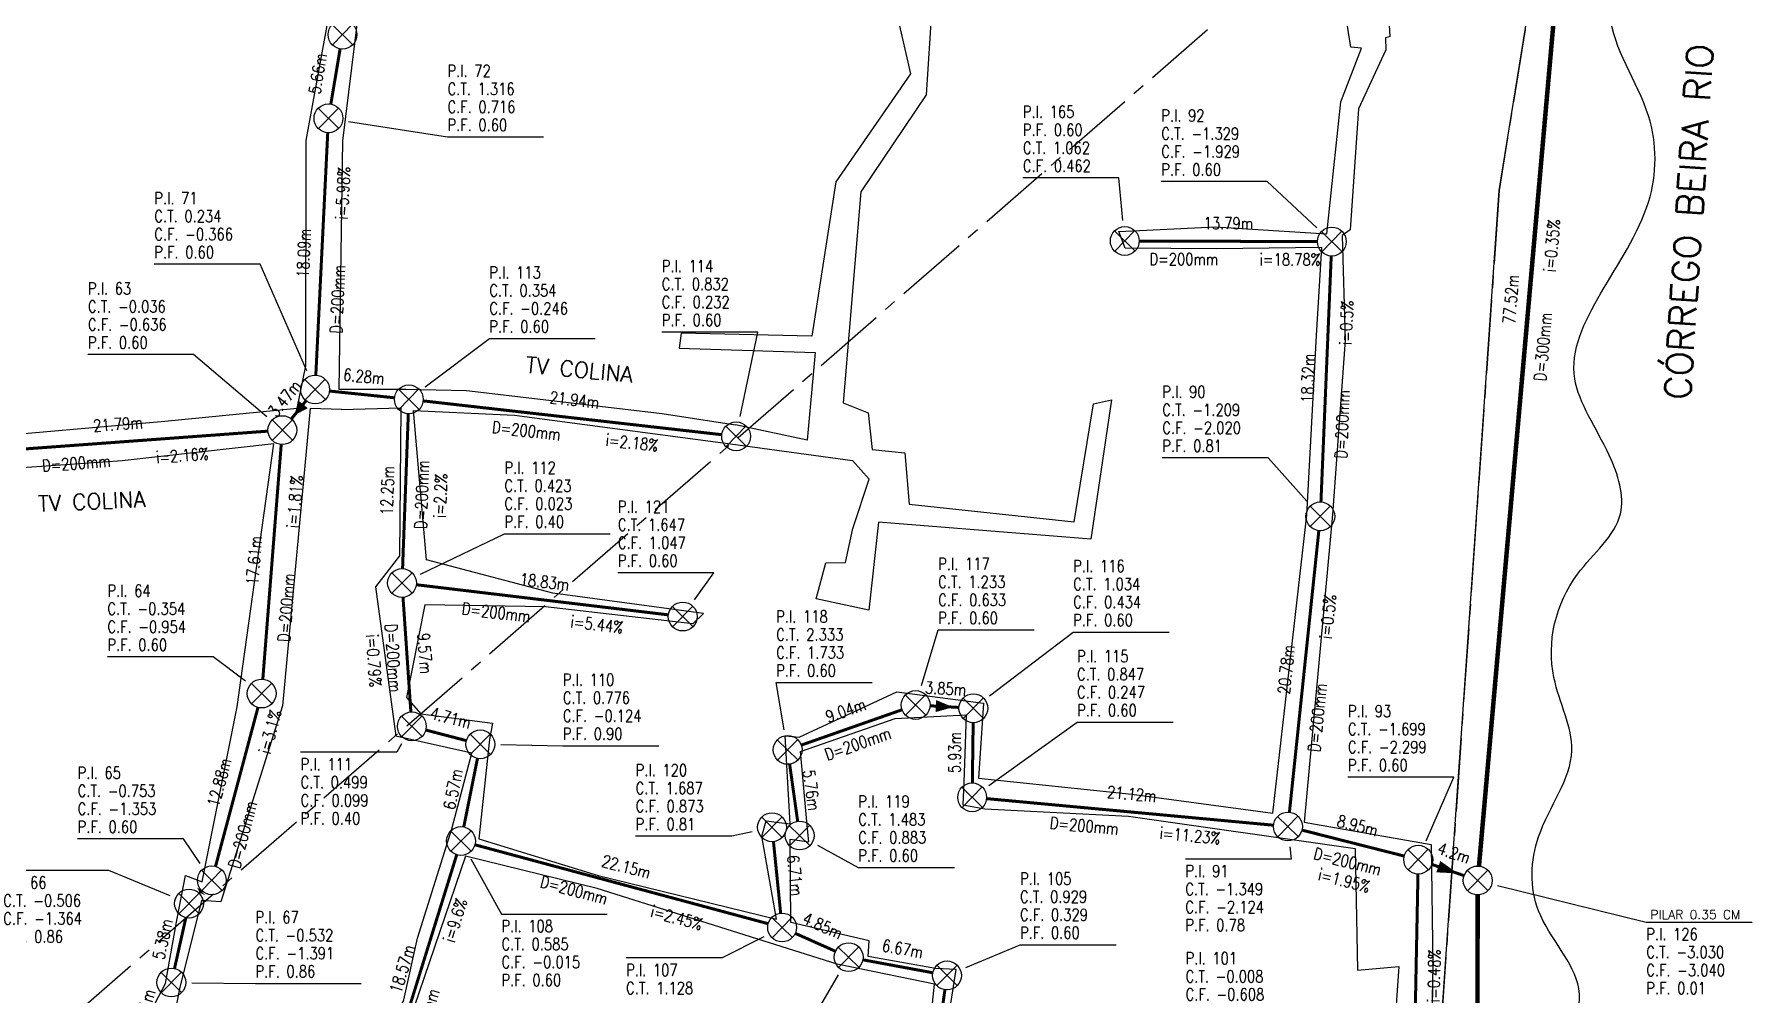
# Model space of a CAD drawing. Extents: x -6997814 to 14282083, y -16 to 289481930.
# Drawn here: x 362555.3 to 362670.1, y 7352458.5 to 7352522.4 of the extents above; entities that cross this region are included whole.
import ezdxf
from ezdxf.enums import TextEntityAlignment as Align

# ---------------------------------------------------------------- set-up
doc = ezdxf.new("R2010")
doc.units = 0
doc.header["$LTSCALE"] = 6.5
doc.linetypes.add('CENTER2', pattern=[1.125, 0.75, -0.125, 0.125, -0.125])
doc.layers.get('0').update_dxf_attribs({"linetype": 'CONTINUOUS'})
for name, color, linetype in [('Córrego', 170, 'CONTINUOUS'), ('MURO', 251, 'CONTINUOUS'), ('PONTOS-Caixas - Esgoto_U', 1, 'CONTINUOUS'), ('PS_IND_COMPRIMENTO', 7, 'CONTINUOUS'), ('PS_IND_DIAMETRO', 7, 'CONTINUOUS'), ('PS_IND_FLUXO', 3, 'CONTINUOUS'), ('PS_IND_INCLINACAO', 7, 'CONTINUOUS'), ('PS_PONTOS_IDENTIFICACAO_LIN', 7, 'CONTINUOUS'), ('PS_PONTOS_IDENTIFICACAO_TXT', 7, 'CONTINUOUS'), ('QUADRA-DEF', 7, 'CONTINUOUS'), ('QUADRA-INDEF', 7, 'CENTER2'), ('T_Ptos', 7, 'CONTINUOUS'), ('TUBO_PVC', 1, 'CONTINUOUS')]:
    doc.layers.add(name, color=color, linetype=linetype)
doc.styles.add('1-1000  -  RÉGUA 100', font='romans.shx', dxfattribs={"height": 2.5})
doc.styles.add('1mm', font='romans.shx', dxfattribs={"height": 0.5})
doc.styles.add('ROMANS', font='romans.shx')
picture_1 = doc.add_image_def('image1.ecw', size_in_pixel=(49668, 39849))

# ---------------------------------------------------------------- blocks, each defined once
blk = doc.blocks.new('*U81', base_point=(4191.731, 1118.971))
for p, q in [((4191.559, 1119.139), (4191.902, 1118.803)), ((4191.898, 1119.143), (4191.563, 1118.8))]:
    blk.add_line(p, q)
blk.add_circle((4191.731, 1118.971), 0.24)
blk = doc.blocks.new('*U82', base_point=(4191.731, 1118.971))
for p, q in [((4191.559, 1119.139), (4191.902, 1118.803)), ((4191.898, 1119.143), (4191.563, 1118.8))]:
    blk.add_line(p, q)
blk.add_circle((4191.731, 1118.971), 0.24)
blk = doc.blocks.new('*U83', base_point=(4191.731, 1118.971))
for p, q in [((4191.559, 1119.139), (4191.902, 1118.803)), ((4191.898, 1119.143), (4191.563, 1118.8))]:
    blk.add_line(p, q)
blk.add_circle((4191.731, 1118.971), 0.24)
blk = doc.blocks.new('*U84', base_point=(4191.731, 1118.971))
for p, q in [((4191.559, 1119.139), (4191.902, 1118.803)), ((4191.898, 1119.143), (4191.563, 1118.8))]:
    blk.add_line(p, q)
blk.add_circle((4191.731, 1118.971), 0.24)
blk = doc.blocks.new('*U85', base_point=(4191.731, 1118.971))
for p, q in [((4191.559, 1119.139), (4191.902, 1118.803)), ((4191.898, 1119.143), (4191.563, 1118.8))]:
    blk.add_line(p, q)
blk.add_circle((4191.731, 1118.971), 0.24)
blk = doc.blocks.new('*U88', base_point=(4191.731, 1118.971))
for p, q in [((4191.559, 1119.139), (4191.902, 1118.803)), ((4191.898, 1119.143), (4191.563, 1118.8))]:
    blk.add_line(p, q)
blk.add_circle((4191.731, 1118.971), 0.24)
blk = doc.blocks.new('*U89', base_point=(4191.731, 1118.971))
for p, q in [((4191.559, 1119.139), (4191.902, 1118.803)), ((4191.898, 1119.143), (4191.563, 1118.8))]:
    blk.add_line(p, q)
blk.add_circle((4191.731, 1118.971), 0.24)
blk = doc.blocks.new('*U90', base_point=(4191.731, 1118.971))
for p, q in [((4191.559, 1119.139), (4191.902, 1118.803)), ((4191.898, 1119.143), (4191.563, 1118.8))]:
    blk.add_line(p, q)
blk.add_circle((4191.731, 1118.971), 0.24)
blk = doc.blocks.new('*U107', base_point=(4191.731, 1118.971))
for p, q in [((4191.559, 1119.139), (4191.902, 1118.803)), ((4191.898, 1119.143), (4191.563, 1118.8))]:
    blk.add_line(p, q)
blk.add_circle((4191.731, 1118.971), 0.24)
blk = doc.blocks.new('*U108', base_point=(4191.731, 1118.971))
for p, q in [((4191.559, 1119.139), (4191.902, 1118.803)), ((4191.898, 1119.143), (4191.563, 1118.8))]:
    blk.add_line(p, q)
blk.add_circle((4191.731, 1118.971), 0.24)
blk = doc.blocks.new('*U109', base_point=(4191.731, 1118.971))
for p, q in [((4191.559, 1119.139), (4191.902, 1118.803)), ((4191.898, 1119.143), (4191.563, 1118.8))]:
    blk.add_line(p, q)
blk.add_circle((4191.731, 1118.971), 0.24)
blk = doc.blocks.new('*U110', base_point=(4191.731, 1118.971))
for p, q in [((4191.559, 1119.139), (4191.902, 1118.803)), ((4191.898, 1119.143), (4191.563, 1118.8))]:
    blk.add_line(p, q)
blk.add_circle((4191.731, 1118.971), 0.24)
blk = doc.blocks.new('*U122', base_point=(4191.731, 1118.971))
for p, q in [((4191.559, 1119.139), (4191.902, 1118.803)), ((4191.898, 1119.143), (4191.563, 1118.8))]:
    blk.add_line(p, q)
blk.add_circle((4191.731, 1118.971), 0.24)
blk = doc.blocks.new('*U123', base_point=(4191.731, 1118.971))
for p, q in [((4191.559, 1119.139), (4191.902, 1118.803)), ((4191.898, 1119.143), (4191.563, 1118.8))]:
    blk.add_line(p, q)
blk.add_circle((4191.731, 1118.971), 0.24)
blk = doc.blocks.new('*U124', base_point=(4191.731, 1118.971))
for p, q in [((4191.559, 1119.139), (4191.902, 1118.803)), ((4191.898, 1119.143), (4191.563, 1118.8))]:
    blk.add_line(p, q)
blk.add_circle((4191.731, 1118.971), 0.24)
blk = doc.blocks.new('*U125', base_point=(4191.731, 1118.971))
for p, q in [((4191.559, 1119.139), (4191.902, 1118.803)), ((4191.898, 1119.143), (4191.563, 1118.8))]:
    blk.add_line(p, q)
blk.add_circle((4191.731, 1118.971), 0.24)
blk = doc.blocks.new('*U127', base_point=(4191.731, 1118.971))
for p, q in [((4191.559, 1119.139), (4191.902, 1118.803)), ((4191.898, 1119.143), (4191.563, 1118.8))]:
    blk.add_line(p, q)
blk.add_circle((4191.731, 1118.971), 0.24)
blk = doc.blocks.new('*U128', base_point=(4191.731, 1118.971))
for p, q in [((4191.559, 1119.139), (4191.902, 1118.803)), ((4191.898, 1119.143), (4191.563, 1118.8))]:
    blk.add_line(p, q)
blk.add_circle((4191.731, 1118.971), 0.24)
blk = doc.blocks.new('*U129', base_point=(4191.731, 1118.971))
for p, q in [((4191.559, 1119.139), (4191.902, 1118.803)), ((4191.898, 1119.143), (4191.563, 1118.8))]:
    blk.add_line(p, q)
blk.add_circle((4191.731, 1118.971), 0.24)
blk = doc.blocks.new('*U130', base_point=(4191.731, 1118.971))
for p, q in [((4191.559, 1119.139), (4191.902, 1118.803)), ((4191.898, 1119.143), (4191.563, 1118.8))]:
    blk.add_line(p, q)
blk.add_circle((4191.731, 1118.971), 0.24)
blk = doc.blocks.new('*U131', base_point=(4191.731, 1118.971))
for p, q in [((4191.559, 1119.139), (4191.902, 1118.803)), ((4191.898, 1119.143), (4191.563, 1118.8))]:
    blk.add_line(p, q)
blk.add_circle((4191.731, 1118.971), 0.24)
blk = doc.blocks.new('*U132', base_point=(4191.731, 1118.971))
for p, q in [((4191.559, 1119.139), (4191.902, 1118.803)), ((4191.898, 1119.143), (4191.563, 1118.8))]:
    blk.add_line(p, q)
blk.add_circle((4191.731, 1118.971), 0.24)
blk = doc.blocks.new('*U133', base_point=(4191.731, 1118.971))
for p, q in [((4191.559, 1119.139), (4191.902, 1118.803)), ((4191.898, 1119.143), (4191.563, 1118.8))]:
    blk.add_line(p, q)
blk.add_circle((4191.731, 1118.971), 0.24)
blk = doc.blocks.new('*U134', base_point=(4191.731, 1118.971))
for p, q in [((4191.559, 1119.139), (4191.902, 1118.803)), ((4191.898, 1119.143), (4191.563, 1118.8))]:
    blk.add_line(p, q)
blk.add_circle((4191.731, 1118.971), 0.24)
blk = doc.blocks.new('*U135', base_point=(4191.731, 1118.971))
for p, q in [((4191.559, 1119.139), (4191.902, 1118.803)), ((4191.898, 1119.143), (4191.563, 1118.8))]:
    blk.add_line(p, q)
blk.add_circle((4191.731, 1118.971), 0.24)
blk = doc.blocks.new('*U136', base_point=(4191.731, 1118.971))
for p, q in [((4191.559, 1119.139), (4191.902, 1118.803)), ((4191.898, 1119.143), (4191.563, 1118.8))]:
    blk.add_line(p, q)
blk.add_circle((4191.731, 1118.971), 0.24)
blk = doc.blocks.new('*U137', base_point=(4191.731, 1118.971))
for p, q in [((4191.559, 1119.139), (4191.902, 1118.803)), ((4191.898, 1119.143), (4191.563, 1118.8))]:
    blk.add_line(p, q)
blk.add_circle((4191.731, 1118.971), 0.24)
blk = doc.blocks.new('*U138', base_point=(4191.731, 1118.971))
for p, q in [((4191.559, 1119.139), (4191.902, 1118.803)), ((4191.898, 1119.143), (4191.563, 1118.8))]:
    blk.add_line(p, q)
blk.add_circle((4191.731, 1118.971), 0.24)
blk = doc.blocks.new('*U144', base_point=(4191.731, 1118.971))
for p, q in [((4191.559, 1119.139), (4191.902, 1118.803)), ((4191.898, 1119.143), (4191.563, 1118.8))]:
    blk.add_line(p, q)
blk.add_circle((4191.731, 1118.971), 0.24)
blk = doc.blocks.new('*U197', base_point=(4191.731, 1118.971))
for p, q in [((4191.559, 1119.139), (4191.902, 1118.803)), ((4191.898, 1119.143), (4191.563, 1118.8))]:
    blk.add_line(p, q)
blk.add_circle((4191.731, 1118.971), 0.24)

msp = doc.modelspace()

# ---------------------------------------------------------------- linework, layer by layer
at = {"layer": 'Córrego'}
msp.add_spline([(362651.81743, 7352379.45019), (362650.65508, 7352386.18426), (362653.50142, 7352391.15178), (362652.5668, 7352397.05337), (362656.34721, 7352402.11877), (362657.42809, 7352405.41469), (362656.09362, 7352407.8266), (362654.6132, 7352409.88961), (362655.03594, 7352414.97792), (362656.63709, 7352418.09496), (362657.79296, 7352423.32058), (362657.79296, 7352431.55157), (362660.25275, 7352433.78377), (362661.91196, 7352439.82344), (362657.95694, 7352444.68053), (362656.41522, 7352452.46352), (362658.19162, 7352458.87823), (362655.51616, 7352464.06543), (362655.51616, 7352468.99895), (362657.73155, 7352474.74978), (362656.53941, 7352479.5994), (362658.1133, 7352486.49455), (362660.97155, 7352490.50989), (362660.21654, 7352494.41743), (362657.92455, 7352499.51071), (362662.83307, 7352511.27727), (362662.83307, 7352517.01732), (362660.27113, 7352523.74228), (362662.48223, 7352530.77586), (362664.50635, 7352538.45044), (362663.34687, 7352547.8016), (362665.63954, 7352555.06406), (362669.65727, 7352560.75021), (362668.9304, 7352571.22023), (362671.54597, 7352579.22396), (362674.94373, 7352586.81273), (362674.3505, 7352596.08304), (362677.23877, 7352604.91529), (362678.23757, 7352615.78632), (362676.43094, 7352622.33483), (362673.65071, 7352625.60434)], degree=3, dxfattribs=at)
at = {"layer": 'MURO'}
for points, elevation in [([(362582.44691, 7352563.04409), (362581.75897, 7352545.20792), (362580.41139, 7352536.33019), (362578.98681, 7352534.92631), (362578.66851, 7352532.80122), (362576.85355, 7352523.46931), (362575.85218, 7352515.34992), (362575.60642, 7352498.80733), (362575.60642, 7352498.80733)], -1.5356), ([(362549.7519, 7352502.75804), (362549.06193, 7352502.96748), (362550.83718, 7352495.53163), (362564.02563, 7352496.69077), (362572.82827, 7352497.55876), (362573.41036, 7352500.35805), (362573.435, 7352515.38311), (362574.84156, 7352523.04533), (362576.17535, 7352533.27983), (362577.68442, 7352539.37551), (362578.22291, 7352545.05541), (362579.62014, 7352561.37932)], -0.6418), ([(362645.63497, 7352522.31381), (362645.37155, 7352526.78695), (362644.91128, 7352530.77642), (362644.25971, 7352535.84724), (362642.91244, 7352545.14119), (362643.08314, 7352545.14747), (362646.87272, 7352544.46652), (362651.03361, 7352543.80314), (362656.7222, 7352542.99583)], -1.4032), ([(362614.46261, 7352530.05117), (362613.4799, 7352525.53216), (362612.81855, 7352523.60236), (362613.67827, 7352519.82444), (362608.72042, 7352512.62813), (362607.11916, 7352502.34608), (362598.4122, 7352502.55516), (362598.27201, 7352501.54878), (362607.33221, 7352501.25953)], -0.8687), ([(362615.54934, 7352530.52782), (362615.46422, 7352526.07782), (362620.68825, 7352525.81861), (362627.82928, 7352525.4811), (362627.25641, 7352523.93273), (362615.14488, 7352524.96937), (362614.71964, 7352518.4296), (362610.37773, 7352511.95657), (362609.18995, 7352497.89735), (362610.8638, 7352497.24203)], -0.7123), ([(362584.94007, 7352468.85234), (362592.88839, 7352466.40955), (362604.75667, 7352463.49717), (362603.78033, 7352469.04036), (362604.07747, 7352470.04788), (362604.94077, 7352469.94018), (362605.67891, 7352469.84803), (362605.34656, 7352475.71402), (362606.26996, 7352475.62958), (362612.7838, 7352478.64964), (362618.53447, 7352477.89494), (362618.21759, 7352472.91052), (362628.43188, 7352471.8295), (362637.80595, 7352470.56788), (362640.07963, 7352490.42666), (362640.73064, 7352502.38633), (362641.08872, 7352508.2584), (362634.05934, 7352508.16446), (362627.98869, 7352508.20524), (362627.56902, 7352509.31539), (362633.96952, 7352509.63925), (362641.41912, 7352509.17032), (362642.35438, 7352517.96607), (362643.71124, 7352521.53479), (362643.0137, 7352521.59074), (362642.54557, 7352524.53859)], -1.5356), ([(362645.63497, 7352522.31381), (362645.31582, 7352522.22734), (362645.34096, 7352521.42381), (362643.52601, 7352517.49138), (362642.9638, 7352509.43179), (362642.42442, 7352509.05464), (362642.63042, 7352502.07223), (362641.78137, 7352490.46372), (362639.89125, 7352469.97086), (362648.35145, 7352468.49014), (362648.46738, 7352460.35466), (362647.98407, 7352437.67045)], -1.4032), ([(362607.33221, 7352501.25953), (362606.80487, 7352495.42425), (362602.03889, 7352496.4312)], -0.8687), ([(362575.60642, 7352498.80733), (362580.08023, 7352498.82055), (362584.10343, 7352498.7324), (362597.13677, 7352497.19433), (362602.03889, 7352496.4312)], 0.8664), ([(362610.8638, 7352497.24203), (362611.13243, 7352494.78579), (362613.2982, 7352494.57107), (362613.59376, 7352491.16331), (362624.59051, 7352489.97625), (362625.86278, 7352497.83776), (362627.07761, 7352498.09481), (362625.70018, 7352488.82755), (362611.56105, 7352489.96227), (362610.91699, 7352484.08055)], -0.7123), ([(362575.79531, 7352497.46287), (362575.79531, 7352497.46287), (362573.70992, 7352497.53425), (362571.86669, 7352477.72282), (362567.74337, 7352464.66197), (362566.46628, 7352464.75316), (362564.99048, 7352458.86908), (362564.38227, 7352455.68459), (362576.94882, 7352451.49421), (362579.93704, 7352458.13985), (362580.84171, 7352462.22978), (362583.13706, 7352469.53383)], -1.5356), ([(362575.79531, 7352497.46287), (362579.74191, 7352497.56358), (362579.74191, 7352497.56358)], 0.3728), ([(362579.74191, 7352497.56358), (362579.65813, 7352487.70573), (362578.05264, 7352485.64409), (362579.3967, 7352475.68631)], 0.3111), ([(362581.45724, 7352487.45498), (362580.57302, 7352497.39782), (362587.3059, 7352497.09204), (362601.69665, 7352495.17703), (362609.82219, 7352494.06021)], 0.5758), ([(362556.52327, 7352440.23803), (362555.68817, 7352440.32668), (362558.87343, 7352450.09903), (362560.18484, 7352454.58884), (362561.80653, 7352454.91182), (362564.06743, 7352459.2194), (362564.83487, 7352463.5527), (362565.39508, 7352466.42338), (362566.5141, 7352465.9879), (362568.83406, 7352477.64732), (362571.28138, 7352495.17313), (362561.17761, 7352494.04127), (362551.02832, 7352493.33897)], -2.2135), ([(362610.91699, 7352484.08055), (362607.40499, 7352484.84329), (362608.04154, 7352487.23983), (362609.36516, 7352487.25849), (362609.8392, 7352489.53619), (362610.9333, 7352492.81522), (362609.82219, 7352494.06021)], 1.6097), ([(362589.87101, 7352485.22913), (362581.45724, 7352487.45498)], 1.2444), ([(362599.19169, 7352483.17417), (362589.38362, 7352484.31694), (362581.34055, 7352484.44613), (362580.12385, 7352478.27505), (362581.06079, 7352477.18328), (362585.85016, 7352476.55753), (362585.65435, 7352475.47581), (362584.94007, 7352468.85234)], 2.2827), ([(362599.19169, 7352483.17417), (362599.90584, 7352483.87385), (362589.87101, 7352485.22913)], 2.2827), ([(362615.85617, 7352454.62544), (362616.71509, 7352460.15218), (362615.35621, 7352460.2204), (362610.86375, 7352461.01721), (362610.93325, 7352462.05943), (362605.70283, 7352463.27422), (362605.67624, 7352468.84197), (362606.91294, 7352468.65947), (362606.8235, 7352469.51444), (362606.35367, 7352474.6741), (362612.65668, 7352476.87074), (362617.38143, 7352477.11308), (362617.23762, 7352472.60709), (362617.1667, 7352471.13249), (362618.62893, 7352470.85485), (362628.20935, 7352470.35792), (362643.29507, 7352468.20399), (362643.44643, 7352460.11308), (362646.19685, 7352460.36203), (362645.16995, 7352445.32562)], 0.7332), ([(362583.13706, 7352469.53383), (362584.46879, 7352474.55412), (362579.3967, 7352475.68631)], -1.5356), ([(362614.80174, 7352454.5081), (362615.28462, 7352459.1713), (362608.80696, 7352460.50888), (362592.81441, 7352465.55824), (362584.05241, 7352467.71144), (362580.60709, 7352457.59627)], -1.4032)]:
    msp.add_lwpolyline(points, dxfattribs=dict(at, elevation=elevation))
at = {"layer": 'PS_IND_FLUXO'}
for points in [[(362575.22091, 7352518.65581, 0, 0, 0), (362575.28718, 7352519.05029, 0.8, 0, 0), (362575.55223, 7352520.62818, 0, 0, 0)], [(362574.52305, 7352508.81973, 0, 0, 0), (362574.50341, 7352508.42021, 0.8, 0, 0), (362574.42481, 7352506.82214, 0, 0, 0)], [(362654.78275, 7352503.70001, 0, 0, 0), (362654.81793, 7352504.09846, 0.8, 0, 0), (362654.95868, 7352505.69226, 0, 0, 0)], [(362641.40374, 7352500.49259, 0, 0, 0), (362641.38703, 7352500.09294, 0.8, 0, 0), (362641.32021, 7352498.49433, 0, 0, 0)], [(362573.23176, 7352497.80053, 0.8, 0, 0), (362572.64639, 7352497.07582, 0, 0, 0)], [(362578.14563, 7352498.36085, 0, 0, 0), (362577.74777, 7352498.40218, 0.8, 0, 0), (362576.15633, 7352498.56751, 0, 0, 0)], [(362592.16444, 7352496.79397, 0, 0, 0), (362591.76698, 7352496.83895, 0.8, 0, 0), (362590.17713, 7352497.01889, 0, 0, 0)], [(362559.98644, 7352495.21887, 0, 0, 0), (362560.38538, 7352495.2481, 0.8, 0, 0), (362561.9811, 7352495.365, 0, 0, 0)], [(362580.00892, 7352491.0203, 0, 0, 0), (362580.0237, 7352491.42002, 0.8, 0, 0), (362580.08284, 7352493.01893, 0, 0, 0)], [(362571.23846, 7352488.30884, 0, 0, 0), (362571.20719, 7352487.91007, 0.8, 0, 0), (362571.08211, 7352486.31496, 0, 0, 0)], [(362590.15941, 7352484.66302, 0, 0, 0), (362589.76224, 7352484.7105, 0.8, 0, 0), (362588.17356, 7352484.90045, 0, 0, 0)], [(362580.21461, 7352480.12692, 0, 0, 0), (362580.18729, 7352480.52599, 0.8, 0, 0), (362580.07804, 7352482.12226, 0, 0, 0)], [(362640.00448, 7352481.00448, 0, 0, 0), (362639.96294, 7352480.60665, 0.8, 0, 0), (362639.7968, 7352479.0153, 0, 0, 0)], [(362615.37054, 7352477.69885, 0.8, 0, 0), (362616.52732, 7352477.63274, 0, 0, 0)], [(362581.94235, 7352475.96535, 0, 0, 0), (362582.01664, 7352475.94591, 0.8, 0, 0), (362583.56451, 7352475.54081, 0, 0, 0)], [(362608.82085, 7352475.94767, 0, 0, 0), (362609.19826, 7352476.08018, 0.8, 0, 0), (362610.70792, 7352476.61021, 0, 0, 0)], [(362617.84379, 7352475.59058, 0, 0, 0), (362617.83835, 7352475.19062, 0.8, 0, 0), (362617.81659, 7352473.59077, 0, 0, 0)], [(362569.06922, 7352473.28147, 0, 0, 0), (362568.96603, 7352472.89501, 0.8, 0, 0), (362568.5533, 7352471.34916, 0, 0, 0)], [(362584.58537, 7352472.91454, 0, 0, 0), (362584.50693, 7352472.52231, 0.8, 0, 0), (362584.19314, 7352470.95338, 0, 0, 0)], [(362605.76222, 7352472.92019, 0, 0, 0), (362605.8177, 7352472.52405, 0.8, 0, 0), (362606.03961, 7352470.93952, 0, 0, 0)], [(362627.31011, 7352470.74341, 0, 0, 0), (362627.7084, 7352470.70651, 0.8, 0, 0), (362629.30158, 7352470.55892, 0, 0, 0)], [(362605.38104, 7352469.35263, 0.8, 0, 0), (362605.37973, 7352469.35302, 0, 0, 0)], [(362642.19199, 7352468.82065, 0, 0, 0), (362642.57967, 7352468.72215, 0.8, 0, 0), (362644.1304, 7352468.32814, 0, 0, 0)], [(362604.69584, 7352467.28598, 0, 0, 0), (362604.73585, 7352466.88799, 0.8, 0, 0), (362604.89588, 7352465.29601, 0, 0, 0)], [(362648.8361, 7352467.00463, 0.8, 0, 0), (362650.12555, 7352466.55353, 0, 0, 0)], [(362566.44457, 7352465.37281, 0.8, 0, 0), (362566.33962, 7352465.26546, 0, 0, 0)], [(362595.40368, 7352465.57274, 0, 0, 0), (362595.01743, 7352465.67673, 0.8, 0, 0), (362593.47244, 7352466.09268, 0, 0, 0)], [(362565.26413, 7352462.89269, 0, 0, 0), (362565.17672, 7352462.50236, 0.8, 0, 0), (362564.82709, 7352460.94103, 0, 0, 0)], [(362606.54347, 7352462.32321, 0, 0, 0), (362606.6907, 7352462.25746, 0.8, 0, 0), (362608.15166, 7352461.60508, 0, 0, 0)], [(362581.28922, 7352460.80124, 0, 0, 0), (362581.17064, 7352460.41922, 0.8, 0, 0), (362580.69629, 7352458.89115, 0, 0, 0)], [(362611.85729, 7352460.54958, 0, 0, 0), (362612.2506, 7352460.47671, 0.8, 0, 0), (362613.82382, 7352460.18523, 0, 0, 0)]]:
    msp.add_lwpolyline(points, format="xyseb", dxfattribs=at)
at = {"layer": 'PS_IND_FLUXO', "lineweight": -2}
msp.add_lwpolyline([(362633.84942, 7352508.6677, 0, 0, 0), (362634.24942, 7352508.66651, 0.8, 0, 0), (362635.84941, 7352508.66172, 0, 0, 0)], format="xyseb", dxfattribs=at)
at = {"layer": 'PS_PONTOS_IDENTIFICACAO_LIN', "linetype": 'Continuous'}
for points in [[(362576.26127, 7352516.64394), (362582.84795, 7352515.6166), (362589.24795, 7352515.6166)], [(362640.74684, 7352509.56702), (362637.42763, 7352512.63762), (362630.38763, 7352512.63762)], [(362573.48278, 7352500.03286), (362570.36149, 7352507.13463), (362563.32149, 7352507.13463)], [(362602.34682, 7352497.00347), (362603.51732, 7352502.61558), (362597.11732, 7352502.61558)], [(362581.35675, 7352498.95909), (362585.63434, 7352502.19015), (362592.67434, 7352502.19015)], [(362570.81314, 7352496.9694), (362565.94124, 7352501.11752), (362558.90124, 7352501.11752)], [(362640.07315, 7352491.35572), (362637.49455, 7352494.23756), (362630.45455, 7352494.23756)], [(362581.04437, 7352486.4893), (362586.63496, 7352489.18215), (362593.67496, 7352489.18215)], [(362599.30258, 7352484.77142), (362600.59575, 7352486.58595), (362594.19575, 7352486.58595)], [(362614.41871, 7352479.07723), (362615.52949, 7352482.77134), (362621.92949, 7352482.77134)], [(362618.95076, 7352478.38071), (362624.51973, 7352482.63252), (362630.91973, 7352482.63252)], [(362569.38841, 7352479.35608), (362567.23585, 7352480.98518), (362560.19585, 7352480.98518)], [(362605.27309, 7352476.12272), (362604.73832, 7352479.26199), (362611.13832, 7352479.26199)], [(362618.89597, 7352472.41605), (362624.77626, 7352476.6194), (362631.17626, 7352476.6194)], [(362579.7872, 7352475.17576), (362579.46391, 7352474.62238), (362573.06391, 7352474.62238)], [(362586.3929, 7352475.13151), (362590.52903, 7352475.05608), (362596.92903, 7352475.05608)], [(362648.03654, 7352468.72087), (362649.85956, 7352472.96917), (362642.81956, 7352472.96917)], [(362603.13327, 7352469.33515), (362601.77826, 7352469.03594), (362595.37826, 7352469.03594)], [(362566.38057, 7352467.21549), (362565.25411, 7352468.85549), (362558.21411, 7352468.85549)], [(362607.4935, 7352468.42623), (362610.20597, 7352466.94571), (362616.60597, 7352466.94571)], [(362638.95074, 7352468.32336), (362639.02796, 7352467.51254), (362631.98796, 7352467.51254)], [(362584.40437, 7352467.52294), (362586.44311, 7352463.84881), (362593.48311, 7352463.84881)], [(362564.37749, 7352465.06197), (362560.30114, 7352466.74414), (362553.26114, 7352466.74414)], [(362652.78072, 7352465.76001), (362662.69016, 7352463.30971), (362669.73016, 7352463.30971)], [(362603.9205, 7352462.33647), (362601.14192, 7352460.9199), (362594.74192, 7352460.9199)], [(362617.37018, 7352460.28712), (362620.97815, 7352461.80422), (362627.37815, 7352461.80422)], [(362565.81694, 7352459.27573), (362570.06251, 7352459.23056), (362577.10251, 7352459.23056)], [(362608.8753, 7352459.80198), (362607.68121, 7352457.76839), (362601.28121, 7352457.76839)]]:
    msp.add_lwpolyline(points, dxfattribs=at)
at = {"layer": 'PS_PONTOS_IDENTIFICACAO_LIN', "linetype": 'Continuous', "lineweight": -2}
msp.add_lwpolyline([(362627.83047, 7352510.03953), (362627.56973, 7352512.88996), (362621.16973, 7352512.88996)], dxfattribs=at)
at = {"layer": 'QUADRA-DEF'}
msp.add_lwpolyline([(362639.96431, 7352325.8298), (362652.88429, 7352512.0401), (362663.9943, 7352580.5102), (362657.03429, 7352580.5502), (362660.97429, 7352588.4802), (362663.53429, 7352598.0002), (362667.22429, 7352621.9202), (362676.4043, 7352623.1502), (362682.99431, 7352618.9102), (362779.77447, 7352395.2)], dxfattribs=at)
at = {"layer": 'QUADRA-INDEF'}
msp.add_lwpolyline([(362541.51417, 7352442.8), (362644.51428, 7352532.3901), (362663.9943, 7352580.5102), (362652.88429, 7352512.0401), (362645.92431, 7352411.7099), (362541.51417, 7352442.8)], close=True, dxfattribs=at)
at = {"layer": 'TUBO_PVC'}
for points, const_width in [([(362651.54554, 7352467.04255), (362658.19589, 7352542.34972)], 0.3), ([(362575.07713, 7352517.79986), (362575.69602, 7352521.48413)], 0.2), ([(362574.07683, 7352499.74638), (362574.87104, 7352515.89549)], 0.2), ([(362641.70444, 7352507.68583), (362641.01951, 7352491.30109)], 0.2), ([(362573.42689, 7352498.0421), (362572.45127, 7352496.83425)], 0.2), ([(362579.31793, 7352498.23906), (362574.98403, 7352498.6893)], 0.2), ([(362581.2254, 7352498.03204), (362601.11616, 7352495.78082)], 0.2), ([(362579.85496, 7352486.85776), (362580.23679, 7352497.18147)], 0.2), ([(362551.07605, 7352494.56607), (362570.89149, 7352496.01781)], 0.2), ([(362571.77341, 7352495.13119), (362570.54715, 7352479.49262)], 0.2), ([(362640.87982, 7352489.38859), (362638.92146, 7352470.63119)], 0.2), ([(362597.56109, 7352483.77803), (362580.77188, 7352485.78544)], 0.2), ([(362579.88502, 7352484.94217), (362580.40762, 7352477.30701)], 0.2), ([(362570.2245, 7352477.60842), (362567.39801, 7352467.02221)], 0.2), ([(362613.12193, 7352477.45774), (362606.40684, 7352475.10013)], 0.2), ([(362616.91291, 7352477.6107), (362614.98494, 7352477.72089)], 0.2), ([(362584.10523, 7352475.39929), (362581.40163, 7352476.10687)], 0.2), ([(362617.80291, 7352472.58481), (362617.85747, 7352476.59654)], 0.2), ([(362583.93292, 7352469.65229), (362584.8456, 7352474.21563)], 0.2), ([(362605.63447, 7352473.83241), (362606.16736, 7352470.0273)], 0.2), ([(362637.86612, 7352469.76548), (362618.74557, 7352471.53685)], 0.2), ([(362605.38148, 7352469.3525), (362605.37929, 7352469.35315)], 0.2), ([(362639.75182, 7352469.44065), (362646.57057, 7352467.70814)], 0.2), ([(362604.20439, 7352463.20335), (362584.67172, 7352468.46207)], 0.2), ([(362604.55636, 7352468.67348), (362605.03536, 7352463.90851)], 0.2), ([(362583.46044, 7352467.79565), (362578.52508, 7352451.89674)], 0.2), ([(362648.40628, 7352467.15499), (362650.55537, 7352466.40316)], 0.2), ([(362647.48164, 7352466.51268), (362647.06515, 7352445.39482)], 0.2), ([(362566.47955, 7352465.40859), (362566.30463, 7352465.22968)], 0.15), ([(362651.36456, 7352426.10424), (362651.45878, 7352465.12641)], 0.3), ([(362565.42423, 7352463.60762), (362564.66699, 7352460.2261)], 0.2), ([(362608.68772, 7352461.3657), (362606.0074, 7352462.56258)], 0.2), ([(362615.17371, 7352459.93513), (362610.5074, 7352460.79967)], 0.2), ([(362615.39055, 7352454.7753), (362615.97895, 7352458.81116)], 0.2)]:
    msp.add_lwpolyline(points, dxfattribs=dict(at, const_width=const_width))
at = {"layer": 'TUBO_PVC', "lineweight": -2, "const_width": 0.2}
msp.add_lwpolyline([(362640.78462, 7352508.64695), (362628.91421, 7352508.68247)], dxfattribs=at)

# ---------------------------------------------------------------- block references
at = {"layer": 'PONTOS-Caixas - Esgoto_U', "xscale": 4, "yscale": 4, "zscale": 4}
for name, p in [('*U90', (362575.855, 7352522.43056)), ('*U89', (362574.91815, 7352516.85343)), ('*U197', (362627.95434, 7352508.68534)), ('*U107', (362641.7445, 7352508.64408)), ('*U88', (362574.02972, 7352498.78844)), ('*U130', (362580.27224, 7352498.13992)), ('*U81', (362571.84843, 7352496.08791)), ('*U131', (362602.06932, 7352495.67294)), ('*U108', (362640.97945, 7352490.34284)), ('*U129', (362579.81951, 7352485.89931)), ('*U138', (362598.51346, 7352483.66416)), ('*U82', (362570.47214, 7352478.5359)), ('*U134', (362614.02733, 7352477.77562)), ('*U133', (362617.87052, 7352477.55597)), ('*U128', (362580.47313, 7352476.34987)), ('*U127', (362585.03373, 7352475.15629)), ('*U135', (362605.50144, 7352474.78225)), ('*U132', (362617.78986, 7352471.62538)), ('*U137', (362604.46039, 7352469.6282)), ('*U109', (362638.82183, 7352469.67694)), ('*U125', (362583.74478, 7352468.71163)), ('*U136', (362606.30039, 7352469.07745)), ('*U110', (362647.50056, 7352467.47185)), ('*U83', (362567.15038, 7352466.09474)), ('*U144', (362651.46109, 7352466.08631)), ('*U84', (362565.63381, 7352464.54353)), ('*U124', (362605.13134, 7352462.95379)), ('*U123', (362609.56379, 7352460.9745)), ('*U85', (362564.45741, 7352459.29019)), ('*U122', (362616.11733, 7352459.76031))]:
    msp.add_blockref(name, p, dxfattribs=at)

# ---------------------------------------------------------------- texts
at = {"color": 0, "linetype": 'Continuous', "lineweight": 30, "ltscale": 0.8, "style": '1-1000  -  RÉGUA 100'}
for s, height, rotation, p in [('CÓRREGO BEIRA RIO', 1.7476382, 86.2608722, (362665.62323, 7352498.06058)), ('TV COLINA', 1.057651, 354.5837966, (362588.01659, 7352499.9237)), ('TV COLINA', 1.057651, 2.5859729, (362555.6067, 7352490.65218))]:
    msp.add_text(s, height=height, rotation=rotation, dxfattribs=at).set_placement(p)
at = {"insert": (362662.96076, 7352464.11562), "char_height": 0.6028899, "attachment_point": 1, "style": '1mm'}
msp.add_mtext_dynamic_manual_height_columns('PILAR 0.35 CM', width=7.1219966, gutter_width=3.01445, heights=[0], dxfattribs=at)
at = {"layer": 'PS_IND_COMPRIMENTO', "style": 'ROMANS', "width": 0.8}
for s, rotation, p in [('5.66m', 80.4644366, (362574.20167, 7352519.84104)), ('18.09m', 87.1844805, (362573.27388, 7352507.87995)), ('77.52m', 84.9533201, (362653.67537, 7352504.8017)), ('18.32m', 87.6062515, (362640.16152, 7352499.54364)), ('3.47m', 51.071275, (362572.0044, 7352498.19314)), ('6.28m', 354.0689817, (362577.27513, 7352499.65925)), ('21.94m', 353.5427769, (362591.3059, 7352498.10031)), ('21.79m', 4.1901619, (362560.89598, 7352496.49023)), ('12.25m', 87.8818136, (362578.8452, 7352492.06402)), ('17.61m', 85.5164668, (362569.96246, 7352487.40583)), ('18.83m', 353.1817754, (362589.30913, 7352485.97474)), ('9.57m', 273.9155598, (362581.34502, 7352481.20664)), ('20.78m', 84.0396419, (362638.70563, 7352480.13466)), ('3.85m', 356.7288434, (362616.01749, 7352478.86534)), ('4.71m', 345.3337516, (362583.05764, 7352476.91543)), ('9.04m', 19.3457416, (362609.36637, 7352477.4126)), ('5.93m', 89.2208032, (362616.6288, 7352474.60701)), ('12.88m', 75.0508892, (362567.65042, 7352472.62526)), ('6.57m', 78.689904, (362583.21109, 7352472.1696)), ('5.76m', 277.9722912, (362607.0908, 7352472.09649)), ('21.12m', 354.7071191, (362628.41668, 7352471.84754)), ('8.95m', 345.7439399, (362643.45707, 7352469.7389)), ('4.2m', 340.7182671, (362649.87758, 7352467.91318)), ('22.15m', 344.9317035, (362594.75041, 7352466.9929)), ('6.71m', 275.7404268, (362605.99134, 7352466.41117)), ('4.85m', 335.9371043, (362607.83746, 7352463.06123)), ('5.38m', 77.3778072, (362563.87315, 7352462.17941)), ('18.57m', 72.7545375, (362579.84527, 7352460.2024)), ('6.67m', 349.5036867, (362613.15955, 7352461.53099)), ('4.51m', 72.0082356, (362562.61794, 7352457.51598))]:
    msp.add_text(s, height=0.8, rotation=rotation, dxfattribs=at).set_placement(p, align=Align.MIDDLE_CENTER)
at = {"layer": 'PS_IND_COMPRIMENTO', "lineweight": -2, "style": 'ROMANS', "width": 0.8}
msp.add_text('13.79m', height=0.8, rotation=359.8285548, dxfattribs=at).set_placement((362634.85301, 7352509.86471), align=Align.MIDDLE_CENTER)
at = {"layer": 'PS_IND_DIAMETRO', "lineweight": -2, "style": 'ROMANS', "width": 0.8}
msp.add_text('D=200mm', height=0.8, rotation=359.8285548, dxfattribs=at).set_placement((362631.88584, 7352507.47357), align=Align.MIDDLE_CENTER)
at = {"layer": 'PS_IND_DIAMETRO', "style": 'ROMANS', "width": 0.8}
for s, rotation, p in [('D=200mm', 87.1844805, (362575.52859, 7352504.80549)), ('D=300mm', 84.9533201, (362655.80568, 7352501.64205)), ('D=200mm', 87.6062515, (362642.4388, 7352496.48586)), ('D=200mm', 353.5427769, (362588.09444, 7352496.04544)), ('D=200mm', 4.1901619, (362558.11947, 7352493.87737)), ('D=200mm', 87.8818136, (362581.13715, 7352491.78926)), ('D=200mm', 85.5164668, (362572.12672, 7352484.26704)), ('D=200mm', 353.1817754, (362586.08478, 7352483.94014)), ('D=200mm', 273.9155598, (362579.23392, 7352480.89506)), ('D=200mm', 84.0396419, (362640.78828, 7352476.94113)), ('D=200mm', 19.3457416, (362610.16618, 7352475.18969)), ('D=200mm', 75.0508892, (362569.20853, 7352469.14556)), ('D=200mm', 354.7071191, (362625.24763, 7352469.72784)), ('D=200mm', 345.7439399, (362642.77934, 7352467.34705)), ('D=200mm', 344.9317035, (362591.26748, 7352465.44203)), ('D=200mm', 72.7545375, (362581.2627, 7352456.66306))]:
    msp.add_text(s, height=0.8, rotation=rotation, dxfattribs=at).set_placement(p, align=Align.MIDDLE_CENTER)
at = {"layer": 'PS_IND_INCLINACAO', "style": 'ROMANS', "width": 0.8}
for s, rotation, p in [('i=5.98%', 87.1844805, (362575.87636, 7352511.87694)), ('i=0.35%', 84.9533201, (362656.40034, 7352508.37584)), ('i=0.5%', 87.6062515, (362642.72114, 7352503.23996)), ('i=2.18%', 353.5427769, (362595.12952, 7352495.24921)), ('i=2.16%', 4.1901619, (362565.18055, 7352494.39469)), ('i=1.81%', 85.5164668, (362572.68018, 7352491.32537)), ('i=2.2%', 87.8818136, (362582.37932, 7352491.70904)), ('i=0.5%', 84.0396419, (362641.49024, 7352483.66458)), ('i=5.44%', 353.1817754, (362592.79697, 7352483.1376)), ('i=0.79%', 273.9155598, (362577.93989, 7352480.72605)), ('i=3.1%', 75.0508892, (362571.03489, 7352475.98594)), ('i=11.23%', 354.7071191, (362632.29744, 7352469.07473)), ('i=1.95%', 345.7439399, (362642.56245, 7352466.08053)), ('i=9.6%', 72.7545375, (362583.36168, 7352463.42477)), ('i=2.45%', 344.9317035, (362598.10404, 7352463.60144)), ('i=0.48%', 88.8701412, (362648.54959, 7352459.72932))]:
    msp.add_text(s, height=0.8, rotation=rotation, dxfattribs=at).set_placement(p, align=Align.MIDDLE_CENTER)
at = {"layer": 'PS_IND_INCLINACAO', "lineweight": -2, "style": 'ROMANS', "width": 0.8}
msp.add_text('i=18.78%', height=0.8, rotation=359.8285548, dxfattribs=at).set_placement((362638.96581, 7352507.45239), align=Align.MIDDLE_CENTER)
at = {"layer": 'PS_PONTOS_IDENTIFICACAO_TXT', "style": 'ROMANS', "width": 0.8}
for s, p in [('P.I. 72', (362582.84795, 7352519.6166)), ('C.T. 1.316', (362582.84795, 7352518.4166)), ('C.F. 0.716', (362582.84795, 7352517.2166)), ('P.I. 92', (362630.38763, 7352516.63762)), ('P.F. 0.60', (362582.84795, 7352516.0166)), ('C.T. -1.329', (362630.38763, 7352515.43762)), ('C.F. -1.929', (362630.38763, 7352514.23762)), ('P.F. 0.60', (362630.38763, 7352513.03762)), ('P.I. 71', (362563.32149, 7352511.13463)), ('C.T. 0.234', (362563.32149, 7352509.93463)), ('C.F. -0.366', (362563.32149, 7352508.73463)), ('P.F. 0.60', (362563.32149, 7352507.53463)), ('P.I. 114', (362597.11732, 7352506.61558)), ('P.I. 113', (362585.63434, 7352506.19015)), ('C.T. 0.832', (362597.11732, 7352505.41558)), ('P.I. 63', (362558.90124, 7352505.11752)), ('C.T. 0.354', (362585.63434, 7352504.99015)), ('C.F. 0.232', (362597.11732, 7352504.21558)), ('C.T. -0.036', (362558.90124, 7352503.91752)), ('C.F. -0.246', (362585.63434, 7352503.79015)), ('P.F. 0.60', (362597.11732, 7352503.01558)), ('C.F. -0.636', (362558.90124, 7352502.71752)), ('P.F. 0.60', (362585.63434, 7352502.59015)), ('P.F. 0.60', (362558.90124, 7352501.51752)), ('P.I. 90', (362630.45455, 7352498.23756)), ('C.T. -1.209', (362630.45455, 7352497.03756)), ('C.F. -2.020', (362630.45455, 7352495.83756)), ('P.F. 0.81', (362630.45455, 7352494.63756)), ('P.I. 112', (362586.63496, 7352493.18215)), ('C.T. 0.423', (362586.63496, 7352491.98215)), ('C.F. 0.023', (362586.63496, 7352490.78215)), ('P.I. 121', (362594.19575, 7352490.58595)), ('P.F. 0.40', (362586.63496, 7352489.58215)), ('C.T. 1.647', (362594.19575, 7352489.38595)), ('C.F. 1.047', (362594.19575, 7352488.18595)), ('P.F. 0.60', (362594.19575, 7352486.98595)), ('P.I. 117', (362615.52949, 7352486.77134)), ('P.I. 116', (362624.51973, 7352486.63252)), ('P.I. 64', (362560.19585, 7352484.98518)), ('C.T. 1.233', (362615.52949, 7352485.57134)), ('C.T. 1.034', (362624.51973, 7352485.43252)), ('C.T. -0.354', (362560.19585, 7352483.78518)), ('C.F. 0.633', (362615.52949, 7352484.37134)), ('C.F. 0.434', (362624.51973, 7352484.23252)), ('C.F. -0.954', (362560.19585, 7352482.58518)), ('P.I. 118', (362604.73832, 7352483.26199)), ('P.F. 0.60', (362615.52949, 7352483.17134)), ('P.F. 0.60', (362624.51973, 7352483.03252)), ('P.F. 0.60', (362560.19585, 7352481.38518)), ('C.T. 2.333', (362604.73832, 7352482.06199)), ('C.F. 1.733', (362604.73832, 7352480.86199)), ('P.I. 115', (362624.77626, 7352480.6194)), ('P.I. 110', (362590.52903, 7352479.05608)), ('P.F. 0.60', (362604.73832, 7352479.66199)), ('C.T. 0.847', (362624.77626, 7352479.4194)), ('C.T. 0.776', (362590.52903, 7352477.85608)), ('C.F. 0.247', (362624.77626, 7352478.2194)), ('C.F. -0.124', (362590.52903, 7352476.65608)), ('P.F. 0.60', (362624.77626, 7352477.0194)), ('P.I. 93', (362642.81956, 7352476.96917)), ('P.F. 0.90', (362590.52903, 7352475.45608)), ('C.T. -1.699', (362642.81956, 7352475.76917)), ('C.F. -2.299', (362642.81956, 7352474.56917)), ('P.I. 111', (362573.06391, 7352473.42238)), ('P.I. 120', (362595.37826, 7352473.03594)), ('P.F. 0.60', (362642.81956, 7352473.36917)), ('P.I. 65', (362558.21411, 7352472.85549)), ('C.T. 0.499', (362573.06391, 7352472.22238)), ('C.T. -0.753', (362558.21411, 7352471.65549)), ('C.F. 0.099', (362573.06391, 7352471.02238)), ('C.T. 1.687', (362595.37826, 7352471.83594)), ('P.I. 119', (362610.20597, 7352470.94571)), ('C.F. -1.353', (362558.21411, 7352470.45549)), ('P.F. 0.40', (362573.06391, 7352469.82238)), ('C.F. 0.873', (362595.37826, 7352470.63594)), ('C.T. 1.483', (362610.20597, 7352469.74571)), ('P.F. 0.60', (362558.21411, 7352469.25549)), ('P.F. 0.81', (362595.37826, 7352469.43594)), ('C.F. 0.883', (362610.20597, 7352468.54571)), ('P.F. 0.60', (362610.20597, 7352467.34571)), ('P.I. 91', (362631.98796, 7352466.31254)), ('P.I. 66', (362553.26114, 7352465.54414)), ('P.I. 105', (362620.97815, 7352465.80422)), ('C.T. -1.349', (362631.98796, 7352465.11254)), ('C.T. -0.506', (362553.26114, 7352464.34414)), ('C.T. 0.929', (362620.97815, 7352464.60422)), ('C.F. -2.124', (362631.98796, 7352463.91254)), ('C.F. -1.364', (362553.26114, 7352463.14414)), ('P.I. 67', (362570.06251, 7352463.23056)), ('C.F. 0.329', (362620.97815, 7352463.40422)), ('P.F. 0.78', (362631.98796, 7352462.71254)), ('P.F. 0.86', (362553.26114, 7352461.94414)), ('C.T. -0.532', (362570.06251, 7352462.03056)), ('P.I. 108', (362586.44311, 7352462.64881)), ('P.F. 0.60', (362620.97815, 7352462.20422)), ('P.I. 126', (362662.69016, 7352462.10971)), ('C.F. -1.391', (362570.06251, 7352460.83056)), ('C.T. 0.585', (362586.44311, 7352461.44881)), ('P.I. 101', (362632.00543, 7352460.49746)), ('C.T. -3.030', (362662.69016, 7352460.90971)), ('P.F. 0.86', (362570.06251, 7352459.63056)), ('C.F. -0.015', (362586.44311, 7352460.24881)), ('P.I. 107', (362594.74192, 7352459.7199)), ('C.T. -0.008', (362632.00543, 7352459.29746)), ('C.F. -3.040', (362662.69016, 7352459.70971)), ('P.F. 0.60', (362586.44311, 7352459.04881)), ('C.T. 1.128', (362594.74192, 7352458.5199)), ('C.F. -0.608', (362632.00543, 7352458.09746)), ('P.F. 0.01', (362662.69016, 7352458.50971))]:
    msp.add_text(s, height=0.8, dxfattribs=at).set_placement(p)
at = {"layer": 'PS_PONTOS_IDENTIFICACAO_TXT', "lineweight": -2, "style": 'ROMANS', "width": 0.8}
for s, p in [('P.I. 165', (362621.16973, 7352516.88996)), ('P.F. 0.60', (362621.16973, 7352515.68996)), ('C.T. 1.062', (362621.16973, 7352514.48996)), ('C.F. 0.462', (362621.16973, 7352513.28996))]:
    msp.add_text(s, height=0.8, dxfattribs=at).set_placement(p)

# ---------------------------------------------------------------- pictures from other files: only their frames are drawn
at = {"layer": 'T_Ptos'}
image = msp.add_image(picture_1, insert=(362075.72988, 7352287.82708), size_in_units=(689.73754, 553.38147), dxfattribs=dict(at, fade=70))
image.dxf.flags = 15

doc.saveas('drawing.dxf')
